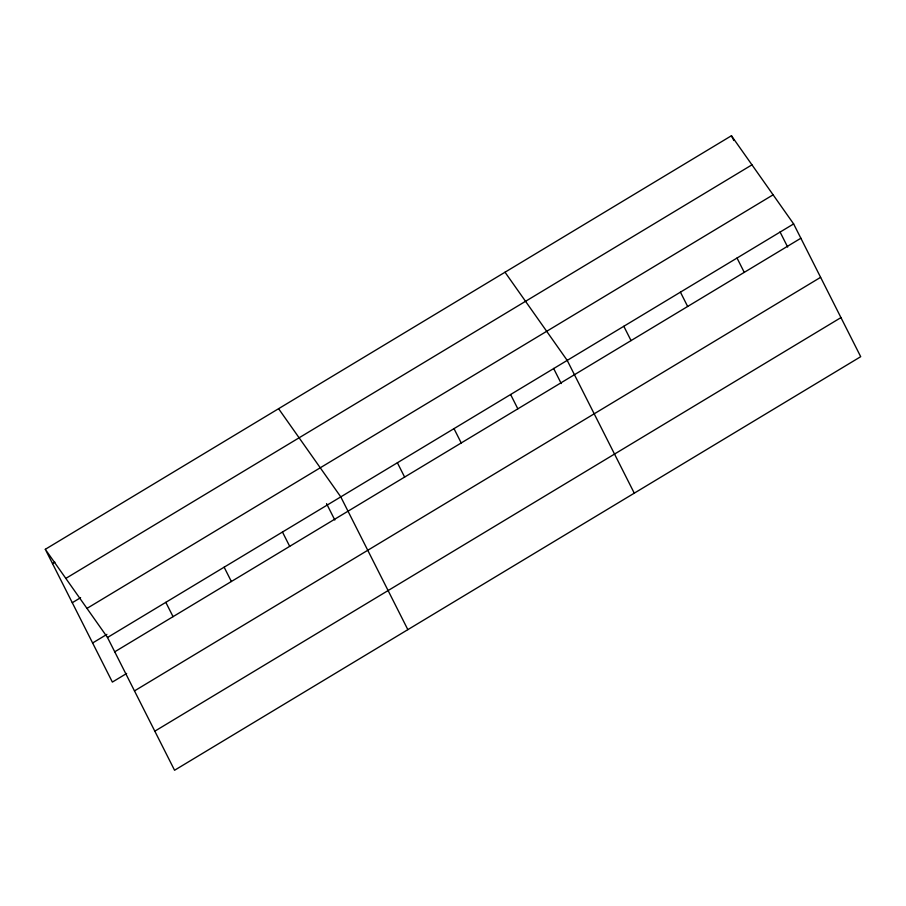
<?xml version="1.0" encoding="UTF-8"?>
<svg xmlns="http://www.w3.org/2000/svg" width="906" height="906" viewBox="0 0 906 906"><rect width="100%" height="100%" fill="white"/><g stroke="black" fill="none" stroke-linecap="round" stroke-linejoin="round"><path stroke-width="1.36" d="M45.3 549.308L731.436 135.741L793.633 223.918L860.7 356.692L174.564 770.259L107.497 637.496L45.3 549.308L112.367 682.082L126.647 673.464M52.525 563.623L54.915 562.196M65.821 578.413L751.957 164.835M72.276 602.717L80.611 597.688M86.976 608.402L773.112 194.824M92.616 642.988L106.897 634.381M107.497 637.496L793.633 223.918M114.734 651.81L800.87 238.233M134.473 690.904L820.61 277.327M154.824 731.176L840.949 317.598M505.016 272.219L567.213 360.407L634.279 493.17M278.584 408.697L340.781 496.884L407.847 629.647M731.436 135.741L733.849 140.509M780.032 231.936L787.676 247.066M737.031 258.04L744.256 272.355M680.429 292.162L687.654 306.477M623.815 326.285L631.052 340.599M553.6 368.414L561.244 383.544M510.61 394.518L517.836 408.833M453.997 428.64L461.233 442.955M397.394 462.762L404.62 477.077M326.545 503.634L334.824 520.021M282.468 532.037L289.694 546.352M224.144 567.19L231.37 581.505M165.821 602.343L173.057 616.658"/></g></svg>
